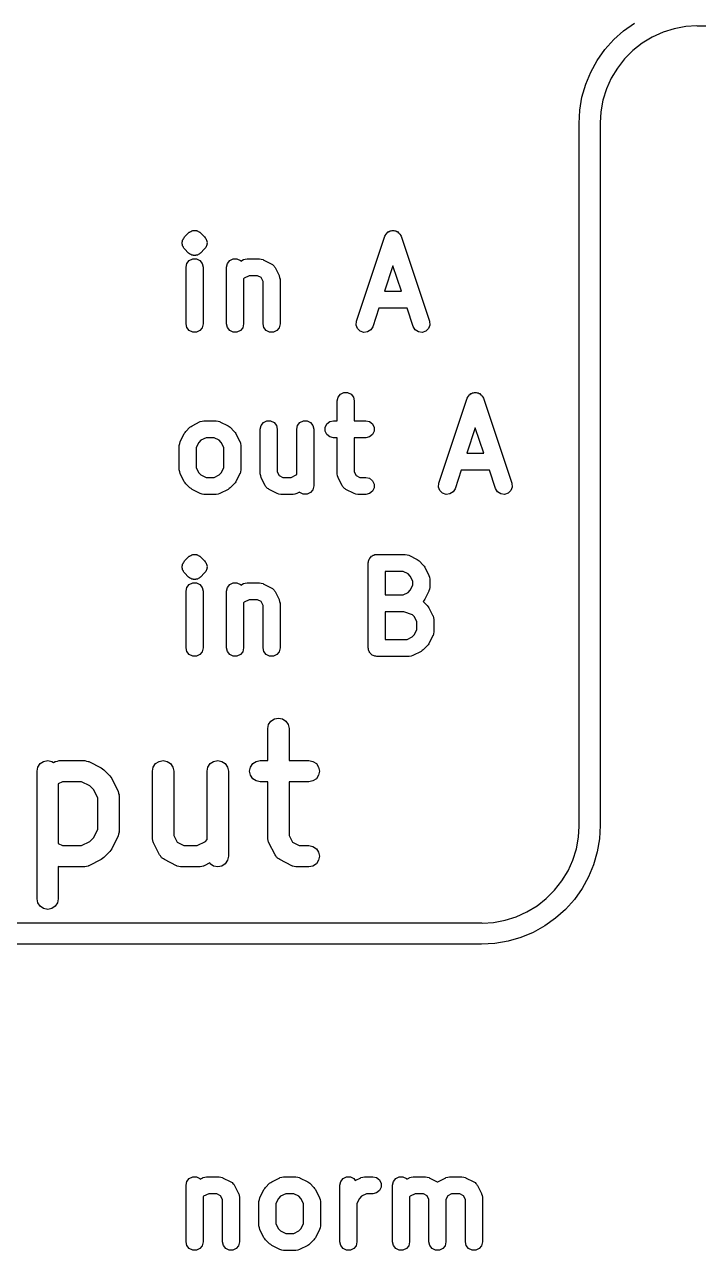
# Model space of a CAD drawing. Extents: x 78 to 213, y -137 to -49.
# Drawn here: x 148 to 163.85, y -92.54 to -63.71 of the extents above; entities that cross this region are included whole.
import ezdxf

# ---------------------------------------------------------------- set-up
doc = ezdxf.new("R2010")
doc.units = 0
doc.layers.add('BLACK', color=7, linetype='CONTINUOUS')

msp = doc.modelspace()

# ---------------------------------------------------------------- linework, layer by layer
at = {"layer": 'BLACK', "linetype": 'CONTINUOUS'}
for p, q in [((162.09, -63.8587), (162.346, -63.6776)), ((161.857, -64.0672), (162.09, -63.8587)), ((163.016, -63.8949), (162.764, -64.0086)), ((163.281, -63.8125), (163.016, -63.8949)), ((163.553, -63.7625), (163.281, -63.8125)), ((163.814, -63.7468), (163.553, -63.7625)), ((163.83, -63.75), (163.814, -63.7468)), ((209.55, -63.75), (163.83, -63.75)), ((161.649, -64.3005), (161.857, -64.0672)), ((162.527, -64.1519), (162.309, -64.3228)), ((162.764, -64.0086), (162.527, -64.1519)), ((161.316, -64.8295), (161.468, -64.5556)), ((161.468, -64.5556), (161.649, -64.3005)), ((162.113, -64.5187), (161.942, -64.7368)), ((162.309, -64.3228), (162.113, -64.5187)), ((161.197, -65.1185), (161.316, -64.8295)), ((161.942, -64.7368), (161.799, -64.9738)), ((161.11, -65.4192), (161.197, -65.1185)), ((161.799, -64.9738), (161.685, -65.2265)), ((161.058, -65.7276), (161.11, -65.4192)), ((161.685, -65.2265), (161.602, -65.491)), ((161.04, -66.04), (161.058, -65.7276)), ((161.602, -65.491), (161.553, -65.7635)), ((161.553, -65.7635), (161.537, -66.0239)), ((161.537, -66.0239), (161.54, -66.04)), ((161.04, -82.55), (161.04, -66.04)), ((161.54, -66.04), (161.54, -82.55)), ((151.761, -68.7086), (151.856, -68.6131)), ((151.856, -68.6131), (151.866, -68.6071)), ((151.866, -68.6071), (151.873, -68.5982)), ((151.873, -68.5982), (151.883, -68.5933)), ((151.883, -68.5933), (151.891, -68.5853)), ((151.891, -68.5853), (151.912, -68.5779)), ((151.912, -68.5779), (151.931, -68.5659)), ((151.931, -68.5659), (151.943, -68.5646)), ((151.943, -68.5646), (151.953, -68.5597)), ((151.953, -68.5597), (151.964, -68.5597)), ((151.964, -68.5597), (151.975, -68.556)), ((151.975, -68.556), (151.997, -68.5585)), ((151.997, -68.5585), (152.02, -68.556)), ((152.02, -68.556), (152.031, -68.5598)), ((152.031, -68.5598), (152.042, -68.5598)), ((152.042, -68.5598), (152.052, -68.5647)), ((152.052, -68.5647), (152.063, -68.566)), ((152.063, -68.566), (152.082, -68.578)), ((152.082, -68.578), (152.104, -68.5855)), ((152.104, -68.5855), (152.112, -68.5935)), ((152.112, -68.5935), (152.122, -68.5985)), ((152.122, -68.5985), (152.129, -68.6073)), ((152.129, -68.6073), (152.139, -68.6133)), ((152.139, -68.6133), (152.234, -68.7088)), ((156.51, -68.632), (156.521, -68.6152)), ((156.521, -68.6152), (156.542, -68.6014)), ((156.542, -68.6014), (156.56, -68.5838)), ((156.56, -68.5838), (156.579, -68.5776)), ((156.579, -68.5776), (156.595, -68.5669)), ((156.595, -68.5669), (156.62, -68.5637)), ((156.62, -68.5637), (156.645, -68.5557)), ((156.645, -68.5557), (156.664, -68.5582)), ((156.664, -68.5582), (156.683, -68.5557)), ((156.683, -68.5557), (156.708, -68.5638)), ((156.708, -68.5638), (156.733, -68.567)), ((156.733, -68.567), (156.749, -68.5777)), ((156.749, -68.5777), (156.768, -68.5839)), ((156.768, -68.5839), (156.786, -68.6016)), ((156.786, -68.6016), (156.807, -68.6155)), ((156.807, -68.6155), (156.818, -68.6323)), ((151.703, -68.8274), (151.711, -68.8062)), ((151.706, -68.8498), (151.703, -68.8274)), ((151.703, -68.8723), (151.706, -68.8498)), ((151.711, -68.8935), (151.703, -68.8723)), ((151.711, -68.8062), (151.713, -68.7839)), ((151.713, -68.9158), (151.711, -68.8935)), ((151.713, -68.7839), (151.725, -68.7648)), ((151.725, -68.7648), (151.733, -68.7434)), ((151.733, -68.7434), (151.749, -68.7276)), ((151.749, -68.7276), (151.761, -68.7086)), ((152.234, -68.7088), (152.246, -68.7278)), ((152.246, -68.7278), (152.262, -68.7437)), ((152.262, -68.7437), (152.269, -68.7651)), ((152.269, -68.7651), (152.281, -68.7842)), ((152.281, -68.7842), (152.284, -68.8065)), ((152.284, -68.8938), (152.281, -68.9161)), ((152.284, -68.8065), (152.291, -68.8277)), ((152.291, -68.8726), (152.284, -68.8938)), ((152.291, -68.8277), (152.289, -68.8502)), ((152.289, -68.8502), (152.291, -68.8726)), ((155.807, -70.6915), (156.474, -68.6912)), ((156.474, -68.6912), (156.487, -68.6695)), ((156.487, -68.6695), (156.496, -68.6456)), ((156.496, -68.6456), (156.51, -68.632)), ((156.818, -68.6323), (156.832, -68.6459)), ((156.832, -68.6459), (156.84, -68.6698)), ((156.84, -68.6698), (156.854, -68.6915)), ((156.854, -68.6915), (157.52, -70.6918)), ((151.725, -68.9349), (151.713, -68.9158)), ((151.733, -68.9563), (151.725, -68.9349)), ((151.748, -68.9722), (151.733, -68.9563)), ((151.76, -68.9912), (151.748, -68.9722)), ((151.856, -69.0867), (151.76, -68.9912)), ((151.865, -69.0927), (151.856, -69.0867)), ((151.872, -69.1015), (151.865, -69.0927)), ((151.883, -69.1065), (151.872, -69.1015)), ((151.891, -69.1145), (151.883, -69.1065)), ((151.912, -69.122), (151.891, -69.1145)), ((151.931, -69.134), (151.912, -69.122)), ((151.942, -69.1353), (151.931, -69.134)), ((151.953, -69.1402), (151.942, -69.1353)), ((151.964, -69.1402), (151.953, -69.1402)), ((151.975, -69.144), (151.964, -69.1402)), ((151.997, -69.1415), (151.975, -69.144)), ((152.019, -69.144), (151.997, -69.1415)), ((152.03, -69.1403), (152.019, -69.144)), ((152.041, -69.1403), (152.03, -69.1403)), ((152.052, -69.1354), (152.041, -69.1403)), ((152.063, -69.1341), (152.052, -69.1354)), ((152.082, -69.1221), (152.063, -69.1341)), ((152.103, -69.1147), (152.082, -69.1221)), ((152.111, -69.1067), (152.103, -69.1147)), ((152.122, -69.1018), (152.111, -69.1067)), ((152.129, -69.0929), (152.122, -69.1018)), ((152.138, -69.0869), (152.129, -69.0929)), ((152.234, -68.9914), (152.138, -69.0869)), ((152.246, -68.9724), (152.234, -68.9914)), ((152.262, -68.9566), (152.246, -68.9724)), ((152.269, -68.9352), (152.262, -68.9566)), ((152.281, -68.9161), (152.269, -68.9352)), ((151.797, -69.4211), (151.817, -69.3344)), ((151.797, -70.7548), (151.797, -69.4211)), ((151.817, -69.3344), (151.873, -69.2649)), ((151.873, -69.2649), (151.953, -69.2264)), ((151.953, -69.2264), (152.042, -69.2265)), ((152.042, -69.2265), (152.122, -69.2651)), ((152.122, -69.2651), (152.177, -69.3347)), ((152.177, -69.3347), (152.197, -69.4214)), ((152.197, -69.4214), (152.197, -70.7551)), ((152.75, -69.4211), (152.77, -69.3344)), ((152.75, -70.7548), (152.75, -69.4211)), ((152.77, -69.3344), (152.825, -69.2649)), ((152.825, -69.2649), (152.905, -69.2264)), ((152.905, -69.2264), (152.994, -69.2265)), ((152.994, -69.2265), (153.074, -69.2651)), ((153.074, -69.2651), (153.082, -69.2745)), ((153.082, -69.2745), (153.146, -69.2424)), ((153.146, -69.2424), (153.147, -69.2421)), ((153.147, -69.2421), (153.149, -69.2412)), ((153.149, -69.2412), (153.191, -69.2316)), ((153.191, -69.2316), (153.233, -69.2214)), ((153.233, -69.2214), (153.234, -69.2217)), ((153.234, -69.2217), (153.235, -69.2214)), ((153.235, -69.2214), (153.521, -69.2214)), ((153.521, -69.2214), (153.523, -69.2217)), ((153.523, -69.2217), (153.524, -69.2215)), ((153.524, -69.2215), (153.566, -69.2317)), ((153.566, -69.2317), (153.608, -69.2414)), ((153.608, -69.2414), (153.609, -69.2422)), ((153.609, -69.2422), (153.61, -69.2425)), ((153.61, -69.2425), (153.801, -69.3379)), ((153.801, -69.3379), (153.816, -69.3503)), ((153.816, -69.3503), (153.834, -69.3585)), ((153.834, -69.3585), (153.85, -69.3783)), ((153.85, -69.3783), (153.87, -69.3945)), ((153.87, -69.3945), (153.878, -69.4122)), ((153.878, -69.4122), (153.89, -69.4272)), ((153.89, -69.4272), (153.986, -69.618)), ((156.664, -69.3872), (156.465, -69.9833)), ((156.863, -69.9833), (156.664, -69.3872)), ((153.163, -69.681), (153.15, -69.6947)), ((153.15, -69.6947), (153.15, -70.7551)), ((153.282, -69.6214), (153.163, -69.681)), ((153.474, -69.6214), (153.282, -69.6214)), ((153.562, -69.6657), (153.474, -69.6214)), ((153.607, -69.7544), (153.562, -69.6657)), ((153.607, -70.7548), (153.607, -69.7544)), ((153.986, -69.618), (153.986, -69.6193)), ((153.986, -69.6193), (153.987, -69.6204)), ((153.987, -69.6204), (153.997, -69.6625)), ((153.997, -69.6625), (154.007, -69.7045)), ((154.007, -69.7045), (154.006, -69.7058)), ((154.006, -69.7058), (154.007, -69.7071)), ((154.007, -69.7071), (154.007, -70.7551)), ((156.465, -69.9833), (156.863, -69.9833)), ((156.332, -70.3833), (156.187, -70.8183)), ((156.996, -70.3833), (156.332, -70.3833)), ((157.141, -70.818), (156.996, -70.3833)), ((151.817, -70.8415), (151.797, -70.7548)), ((151.872, -70.9111), (151.817, -70.8415)), ((151.953, -70.9497), (151.872, -70.9111)), ((152.122, -70.9113), (152.041, -70.9498)), ((152.177, -70.8418), (152.122, -70.9113)), ((152.197, -70.7551), (152.177, -70.8418)), ((152.769, -70.8415), (152.75, -70.7548)), ((152.825, -70.9111), (152.769, -70.8415)), ((152.905, -70.9497), (152.825, -70.9111)), ((153.074, -70.9113), (152.994, -70.9498)), ((153.13, -70.8418), (153.074, -70.9113)), ((153.15, -70.7551), (153.13, -70.8418)), ((153.626, -70.8415), (153.607, -70.7548)), ((153.682, -70.9111), (153.626, -70.8415)), ((153.762, -70.9497), (153.682, -70.9111)), ((153.931, -70.9113), (153.851, -70.9498)), ((153.987, -70.8418), (153.931, -70.9113)), ((154.007, -70.7551), (153.987, -70.8418)), ((155.799, -70.7801), (155.807, -70.6915)), ((155.829, -70.8636), (155.799, -70.7801)), ((155.893, -70.9256), (155.829, -70.8636)), ((155.978, -70.9538), (155.893, -70.9256)), ((156.14, -70.8943), (156.066, -70.9426)), ((156.187, -70.8183), (156.14, -70.8943)), ((157.187, -70.894), (157.141, -70.818)), ((157.262, -70.9425), (157.187, -70.894)), ((157.434, -70.9258), (157.35, -70.9538)), ((157.498, -70.8639), (157.434, -70.9258)), ((157.529, -70.7804), (157.498, -70.8639)), ((157.52, -70.6918), (157.529, -70.7804)), ((152.041, -70.9498), (151.953, -70.9497)), ((152.994, -70.9498), (152.905, -70.9497)), ((153.851, -70.9498), (153.762, -70.9497)), ((156.066, -70.9426), (155.978, -70.9538)), ((157.35, -70.9538), (157.262, -70.9425)), ((155.428, -72.4082), (155.508, -72.3697)), ((155.508, -72.3697), (155.597, -72.3698)), ((155.597, -72.3698), (155.677, -72.4085)), ((158.556, -72.3737), (158.581, -72.3657)), ((158.581, -72.3657), (158.6, -72.3682)), ((158.6, -72.3682), (158.619, -72.3657)), ((158.619, -72.3657), (158.644, -72.3738)), ((155.352, -72.5644), (155.372, -72.4777)), ((155.352, -73.0314), (155.352, -72.5644)), ((155.372, -72.4777), (155.428, -72.4082)), ((155.677, -72.4085), (155.732, -72.478)), ((155.732, -72.478), (155.752, -72.5648)), ((155.752, -72.5648), (155.752, -73.0314)), ((157.743, -74.5015), (158.41, -72.5012)), ((158.41, -72.5012), (158.423, -72.4795)), ((158.423, -72.4795), (158.432, -72.4556)), ((158.432, -72.4556), (158.446, -72.442)), ((158.446, -72.442), (158.457, -72.4252)), ((158.457, -72.4252), (158.478, -72.4114)), ((158.478, -72.4114), (158.496, -72.3938)), ((158.496, -72.3938), (158.515, -72.3876)), ((158.515, -72.3876), (158.531, -72.3769)), ((158.531, -72.3769), (158.556, -72.3737)), ((158.644, -72.3738), (158.669, -72.377)), ((158.669, -72.377), (158.685, -72.3877)), ((158.685, -72.3877), (158.704, -72.3939)), ((158.704, -72.3939), (158.722, -72.4116)), ((158.722, -72.4116), (158.743, -72.4255)), ((158.743, -72.4255), (158.754, -72.4423)), ((158.754, -72.4423), (158.768, -72.4559)), ((158.768, -72.4559), (158.776, -72.4798)), ((158.776, -72.4798), (158.79, -72.5015)), ((158.79, -72.5015), (159.456, -74.5018)), ((151.792, -73.2805), (151.887, -73.185)), ((151.887, -73.185), (151.914, -73.1681)), ((151.914, -73.1681), (151.939, -73.1478)), ((151.939, -73.1478), (152.13, -73.0524)), ((152.13, -73.0524), (152.131, -73.0521)), ((152.131, -73.0521), (152.132, -73.0512)), ((152.132, -73.0512), (152.174, -73.0416)), ((152.174, -73.0416), (152.216, -73.0314)), ((152.216, -73.0314), (152.218, -73.0317)), ((152.218, -73.0317), (152.219, -73.0314)), ((152.219, -73.0314), (152.505, -73.0314)), ((152.505, -73.0314), (152.506, -73.0317)), ((152.506, -73.0317), (152.508, -73.0315)), ((152.508, -73.0315), (152.55, -73.0417)), ((152.55, -73.0417), (152.592, -73.0514)), ((152.592, -73.0514), (152.593, -73.0522)), ((152.593, -73.0522), (152.594, -73.0525)), ((152.594, -73.0525), (152.785, -73.1479)), ((152.785, -73.1479), (152.809, -73.1683)), ((152.809, -73.1683), (152.837, -73.1852)), ((152.837, -73.1852), (152.932, -73.2807)), ((153.543, -73.2311), (153.563, -73.1444)), ((153.543, -74.279), (153.543, -73.2311)), ((153.563, -73.1444), (153.618, -73.0749)), ((153.618, -73.0749), (153.698, -73.0364)), ((153.698, -73.0364), (153.787, -73.0365)), ((153.787, -73.0365), (153.867, -73.0751)), ((153.867, -73.0751), (153.923, -73.1447)), ((153.923, -73.1447), (153.943, -73.2314)), ((153.943, -73.2314), (153.943, -74.2318)), ((154.4, -73.2311), (154.42, -73.1444)), ((154.4, -74.2914), (154.4, -73.2311)), ((154.42, -73.1444), (154.475, -73.0749)), ((154.475, -73.0749), (154.556, -73.0364)), ((154.556, -73.0364), (154.645, -73.0365)), ((154.645, -73.0365), (154.725, -73.0751)), ((154.725, -73.0751), (154.78, -73.1447)), ((154.78, -73.1447), (154.8, -73.2314)), ((154.8, -73.2314), (154.8, -74.5651)), ((155.071, -73.2757), (155.072, -73.1868)), ((155.072, -73.1868), (155.11, -73.1067)), ((155.11, -73.1067), (155.18, -73.0512)), ((155.18, -73.0512), (155.267, -73.0314)), ((155.267, -73.0314), (155.352, -73.0314)), ((155.752, -73.0314), (156.029, -73.0314)), ((156.029, -73.0314), (156.115, -73.0514)), ((156.115, -73.0514), (156.185, -73.1069)), ((156.185, -73.1069), (156.223, -73.1871)), ((156.223, -73.1871), (156.223, -73.2761)), ((158.6, -73.1972), (158.401, -73.7933)), ((158.799, -73.7933), (158.6, -73.1972)), ((151.659, -73.5229), (151.754, -73.3321)), ((151.659, -73.5243), (151.659, -73.5229)), ((151.754, -73.3321), (151.775, -73.3075)), ((151.775, -73.3075), (151.792, -73.2805)), ((152.147, -73.491), (152.098, -73.5404)), ((152.266, -73.4314), (152.147, -73.491)), ((152.457, -73.4314), (152.266, -73.4314)), ((152.577, -73.491), (152.457, -73.4314)), ((152.626, -73.5404), (152.577, -73.491)), ((152.932, -73.2807), (152.949, -73.3078)), ((152.949, -73.3078), (152.969, -73.3325)), ((152.969, -73.3325), (153.065, -73.5232)), ((155.11, -73.3559), (155.071, -73.2757)), ((155.179, -73.4115), (155.11, -73.3559)), ((155.266, -73.4314), (155.179, -73.4115)), ((155.352, -73.4314), (155.266, -73.4314)), ((155.352, -74.279), (155.352, -73.4314)), ((156.028, -73.4314), (155.752, -73.4314)), ((155.752, -73.4314), (155.752, -74.2318)), ((156.115, -73.4116), (156.028, -73.4314)), ((156.185, -73.3562), (156.115, -73.4116)), ((156.223, -73.2761), (156.185, -73.3562)), ((151.638, -73.6094), (151.648, -73.5675)), ((151.638, -73.6107), (151.638, -73.6094)), ((151.638, -73.612), (151.638, -73.6107)), ((151.638, -74.1838), (151.638, -73.612)), ((151.648, -73.5675), (151.658, -73.5253)), ((151.658, -73.5253), (151.659, -73.5243)), ((152.098, -73.5404), (152.038, -73.6596)), ((152.038, -73.6596), (152.038, -74.1366)), ((152.686, -73.6596), (152.626, -73.5404)), ((152.686, -74.1366), (152.686, -73.6596)), ((153.065, -73.5232), (153.065, -73.5246)), ((153.065, -73.5246), (153.066, -73.5256)), ((153.066, -73.5256), (153.075, -73.5677)), ((153.075, -73.5677), (153.086, -73.6097)), ((153.086, -73.6097), (153.085, -73.611)), ((153.085, -73.611), (153.086, -73.6124)), ((153.086, -73.6124), (153.086, -74.1842)), ((158.401, -73.7933), (158.799, -73.7933)), ((151.638, -74.1851), (151.638, -74.1838)), ((151.638, -74.1865), (151.638, -74.1851)), ((151.648, -74.2285), (151.638, -74.1865)), ((151.658, -74.2705), (151.648, -74.2285)), ((151.659, -74.2716), (151.658, -74.2705)), ((151.659, -74.2729), (151.659, -74.2716)), ((151.754, -74.4637), (151.659, -74.2729)), ((152.038, -74.1366), (152.098, -74.2558)), ((152.098, -74.2558), (152.147, -74.3052)), ((152.147, -74.3052), (152.266, -74.3648)), ((152.266, -74.3648), (152.457, -74.3648)), ((152.457, -74.3648), (152.577, -74.3052)), ((152.577, -74.3052), (152.626, -74.2558)), ((152.626, -74.2558), (152.686, -74.1366)), ((153.064, -74.2733), (152.969, -74.464)), ((153.065, -74.2719), (153.064, -74.2733)), ((153.066, -74.2709), (153.065, -74.2719)), ((153.075, -74.2288), (153.066, -74.2709)), ((153.086, -74.1868), (153.075, -74.2288)), ((153.086, -74.1842), (153.085, -74.1855)), ((153.085, -74.1855), (153.086, -74.1868)), ((153.543, -74.2804), (153.543, -74.279)), ((153.543, -74.2817), (153.543, -74.2804)), ((153.553, -74.3237), (153.543, -74.2817)), ((153.562, -74.3658), (153.553, -74.3237)), ((153.563, -74.3668), (153.562, -74.3658)), ((153.564, -74.3682), (153.563, -74.3668)), ((153.659, -74.559), (153.564, -74.3682)), ((153.943, -74.2318), (153.987, -74.3205)), ((153.987, -74.3205), (154.076, -74.3648)), ((154.076, -74.3648), (154.267, -74.3648)), ((154.267, -74.3648), (154.386, -74.3052)), ((154.386, -74.3052), (154.4, -74.2914)), ((155.353, -74.2804), (155.352, -74.279)), ((155.352, -74.2817), (155.353, -74.2804)), ((155.362, -74.3237), (155.352, -74.2817)), ((155.372, -74.3658), (155.362, -74.3237)), ((155.373, -74.3668), (155.372, -74.3658)), ((155.373, -74.3682), (155.373, -74.3668)), ((155.469, -74.559), (155.373, -74.3682)), ((155.752, -74.2318), (155.797, -74.3205)), ((155.797, -74.3205), (155.885, -74.3648)), ((155.885, -74.3648), (156.029, -74.3648)), ((156.029, -74.3648), (156.115, -74.3847)), ((156.115, -74.3847), (156.185, -74.4403)), ((158.268, -74.1933), (158.123, -74.6283)), ((158.932, -74.1933), (158.268, -74.1933)), ((159.077, -74.628), (158.932, -74.1933)), ((151.775, -74.4884), (151.754, -74.4637)), ((151.792, -74.5155), (151.775, -74.4884)), ((151.887, -74.6109), (151.792, -74.5155)), ((151.914, -74.6279), (151.887, -74.6109)), ((151.939, -74.6483), (151.914, -74.6279)), ((152.129, -74.7436), (151.939, -74.6483)), ((152.785, -74.6484), (152.594, -74.7438)), ((152.809, -74.6281), (152.785, -74.6484)), ((152.836, -74.6112), (152.809, -74.6281)), ((152.932, -74.5157), (152.836, -74.6112)), ((152.949, -74.4887), (152.932, -74.5157)), ((152.969, -74.464), (152.949, -74.4887)), ((153.671, -74.574), (153.659, -74.559)), ((153.68, -74.5916), (153.671, -74.574)), ((153.699, -74.6079), (153.68, -74.5916)), ((153.716, -74.6277), (153.699, -74.6079)), ((153.733, -74.6359), (153.716, -74.6277)), ((153.748, -74.6483), (153.733, -74.6359)), ((153.939, -74.7436), (153.748, -74.6483)), ((154.78, -74.6518), (154.724, -74.7213)), ((154.8, -74.5651), (154.78, -74.6518)), ((155.481, -74.574), (155.469, -74.559)), ((155.489, -74.5916), (155.481, -74.574)), ((155.509, -74.6079), (155.489, -74.5916)), ((155.525, -74.6277), (155.509, -74.6079)), ((155.543, -74.6359), (155.525, -74.6277)), ((155.558, -74.6483), (155.543, -74.6359)), ((155.749, -74.7436), (155.558, -74.6483)), ((156.185, -74.4403), (156.223, -74.5205)), ((156.223, -74.6094), (156.185, -74.6895)), ((156.223, -74.5205), (156.223, -74.6094)), ((157.735, -74.5901), (157.743, -74.5015)), ((157.765, -74.6736), (157.735, -74.5901)), ((157.829, -74.7356), (157.765, -74.6736)), ((158.123, -74.6283), (158.076, -74.7043)), ((159.123, -74.704), (159.077, -74.628)), ((159.434, -74.6739), (159.37, -74.7358)), ((159.465, -74.5904), (159.434, -74.6739)), ((159.456, -74.5018), (159.465, -74.5904)), ((152.131, -74.744), (152.129, -74.7436)), ((152.132, -74.7448), (152.131, -74.744)), ((152.174, -74.7545), (152.132, -74.7448)), ((152.216, -74.7647), (152.174, -74.7545)), ((152.217, -74.7645), (152.216, -74.7647)), ((152.219, -74.7648), (152.217, -74.7645)), ((152.505, -74.7648), (152.219, -74.7648)), ((152.506, -74.7645), (152.505, -74.7648)), ((152.507, -74.7647), (152.506, -74.7645)), ((152.549, -74.7546), (152.507, -74.7647)), ((152.591, -74.745), (152.549, -74.7546)), ((152.592, -74.7441), (152.591, -74.745)), ((152.594, -74.7438), (152.592, -74.7441)), ((153.94, -74.744), (153.939, -74.7436)), ((153.941, -74.7448), (153.94, -74.744)), ((153.983, -74.7545), (153.941, -74.7448)), ((154.025, -74.7647), (153.983, -74.7545)), ((154.027, -74.7645), (154.025, -74.7647)), ((154.028, -74.7648), (154.027, -74.7645)), ((154.314, -74.7648), (154.028, -74.7648)), ((154.315, -74.7645), (154.314, -74.7648)), ((154.317, -74.7647), (154.315, -74.7645)), ((154.359, -74.7546), (154.317, -74.7647)), ((154.401, -74.745), (154.359, -74.7546)), ((154.402, -74.7441), (154.401, -74.745)), ((154.403, -74.7438), (154.402, -74.7441)), ((154.468, -74.7116), (154.403, -74.7438)), ((154.475, -74.7211), (154.468, -74.7116)), ((154.555, -74.7597), (154.475, -74.7211)), ((154.644, -74.7598), (154.555, -74.7597)), ((154.724, -74.7213), (154.644, -74.7598)), ((155.75, -74.744), (155.749, -74.7436)), ((155.751, -74.7448), (155.75, -74.744)), ((155.793, -74.7545), (155.751, -74.7448)), ((155.835, -74.7647), (155.793, -74.7545)), ((155.836, -74.7645), (155.835, -74.7647)), ((155.838, -74.7648), (155.836, -74.7645)), ((156.028, -74.7648), (155.838, -74.7648)), ((156.115, -74.745), (156.028, -74.7648)), ((156.185, -74.6895), (156.115, -74.745)), ((157.914, -74.7638), (157.829, -74.7356)), ((158.002, -74.7526), (157.914, -74.7638)), ((158.076, -74.7043), (158.002, -74.7526)), ((159.198, -74.7525), (159.123, -74.704)), ((159.286, -74.7638), (159.198, -74.7525)), ((159.37, -74.7358), (159.286, -74.7638)), ((151.711, -76.4262), (151.713, -76.4039)), ((151.713, -76.4039), (151.725, -76.3848)), ((151.725, -76.3848), (151.733, -76.3634)), ((151.733, -76.3634), (151.749, -76.3476)), ((151.749, -76.3476), (151.761, -76.3286)), ((151.761, -76.3286), (151.856, -76.2331)), ((151.856, -76.2331), (151.866, -76.2271)), ((151.866, -76.2271), (151.873, -76.2182)), ((151.873, -76.2182), (151.883, -76.2133)), ((151.883, -76.2133), (151.891, -76.2053)), ((151.891, -76.2053), (151.912, -76.1979)), ((151.912, -76.1979), (151.931, -76.1859)), ((151.931, -76.1859), (151.943, -76.1846)), ((151.943, -76.1846), (151.953, -76.1797)), ((151.953, -76.1797), (151.964, -76.1797)), ((151.964, -76.1797), (151.975, -76.176)), ((151.975, -76.176), (151.997, -76.1785)), ((151.997, -76.1785), (152.02, -76.176)), ((152.02, -76.176), (152.031, -76.1798)), ((152.031, -76.1798), (152.042, -76.1798)), ((152.042, -76.1798), (152.052, -76.1847)), ((152.052, -76.1847), (152.063, -76.186)), ((152.063, -76.186), (152.082, -76.198)), ((152.082, -76.198), (152.104, -76.2055)), ((152.104, -76.2055), (152.112, -76.2135)), ((152.112, -76.2135), (152.122, -76.2185)), ((152.122, -76.2185), (152.129, -76.2273)), ((152.129, -76.2273), (152.139, -76.2333)), ((152.139, -76.2333), (152.234, -76.3288)), ((152.234, -76.3288), (152.246, -76.3478)), ((152.246, -76.3478), (152.262, -76.3637)), ((152.262, -76.3637), (152.269, -76.3851)), ((152.269, -76.3851), (152.281, -76.4042)), ((152.281, -76.4042), (152.284, -76.4265)), ((156.083, -76.3744), (156.088, -76.3525)), ((156.083, -78.3748), (156.083, -76.3744)), ((156.088, -76.3301), (156.098, -76.3097)), ((156.088, -76.3525), (156.088, -76.3301)), ((156.098, -76.3097), (156.103, -76.2877)), ((156.103, -76.2877), (156.117, -76.2702)), ((156.117, -76.2702), (156.127, -76.25)), ((156.127, -76.25), (156.144, -76.2359)), ((156.144, -76.2359), (156.158, -76.2182)), ((156.158, -76.2182), (156.179, -76.2085)), ((156.179, -76.2085), (156.196, -76.1945)), ((156.196, -76.1945), (156.218, -76.1895)), ((156.218, -76.1895), (156.239, -76.1797)), ((156.239, -76.1797), (156.261, -76.1798)), ((156.261, -76.1798), (156.283, -76.1748)), ((156.283, -76.1748), (156.95, -76.1748)), ((156.95, -76.1748), (156.951, -76.1751)), ((156.951, -76.1751), (156.953, -76.1748)), ((156.953, -76.1748), (156.995, -76.185)), ((156.995, -76.185), (157.037, -76.1947)), ((157.037, -76.1947), (157.038, -76.1956)), ((157.038, -76.1956), (157.039, -76.1959)), ((157.039, -76.1959), (157.23, -76.2913)), ((157.23, -76.2913), (157.254, -76.3116)), ((157.254, -76.3116), (157.281, -76.3286)), ((157.281, -76.3286), (157.377, -76.4241)), ((151.703, -76.4474), (151.711, -76.4262)), ((151.706, -76.4698), (151.703, -76.4474)), ((151.703, -76.4923), (151.706, -76.4698)), ((151.711, -76.5135), (151.703, -76.4923)), ((151.713, -76.5358), (151.711, -76.5135)), ((151.725, -76.5549), (151.713, -76.5358)), ((151.733, -76.5763), (151.725, -76.5549)), ((151.748, -76.5922), (151.733, -76.5763)), ((151.76, -76.6112), (151.748, -76.5922)), ((151.856, -76.7067), (151.76, -76.6112)), ((152.234, -76.6114), (152.138, -76.7069)), ((152.246, -76.5924), (152.234, -76.6114)), ((152.262, -76.5766), (152.246, -76.5924)), ((152.269, -76.5552), (152.262, -76.5766)), ((152.281, -76.5361), (152.269, -76.5552)), ((152.284, -76.5138), (152.281, -76.5361)), ((152.284, -76.4265), (152.291, -76.4477)), ((152.291, -76.4926), (152.284, -76.5138)), ((152.291, -76.4477), (152.289, -76.4702)), ((152.289, -76.4702), (152.291, -76.4926)), ((156.483, -76.5748), (156.483, -77.1271)), ((156.902, -76.5748), (156.483, -76.5748)), ((157.022, -76.6344), (156.902, -76.5748)), ((157.071, -76.6837), (157.022, -76.6344)), ((157.131, -76.8029), (157.071, -76.6837)), ((157.377, -76.4241), (157.394, -76.4511)), ((157.394, -76.4511), (157.414, -76.4758)), ((157.414, -76.4758), (157.51, -76.6666)), ((157.51, -76.6666), (157.51, -76.6679)), ((157.51, -76.6679), (157.511, -76.669)), ((157.511, -76.669), (157.52, -76.7111)), ((151.797, -77.0411), (151.817, -76.9544)), ((151.817, -76.9544), (151.873, -76.8849)), ((151.865, -76.7127), (151.856, -76.7067)), ((151.872, -76.7215), (151.865, -76.7127)), ((151.883, -76.7265), (151.872, -76.7215)), ((151.873, -76.8849), (151.953, -76.8464)), ((151.891, -76.7345), (151.883, -76.7265)), ((151.912, -76.742), (151.891, -76.7345)), ((151.931, -76.754), (151.912, -76.742)), ((151.942, -76.7553), (151.931, -76.754)), ((151.953, -76.7602), (151.942, -76.7553)), ((151.964, -76.7602), (151.953, -76.7602)), ((151.953, -76.8464), (152.042, -76.8465)), ((151.975, -76.764), (151.964, -76.7602)), ((151.997, -76.7615), (151.975, -76.764)), ((152.019, -76.764), (151.997, -76.7615)), ((152.03, -76.7603), (152.019, -76.764)), ((152.041, -76.7603), (152.03, -76.7603)), ((152.052, -76.7554), (152.041, -76.7603)), ((152.042, -76.8465), (152.122, -76.8851)), ((152.063, -76.7541), (152.052, -76.7554)), ((152.082, -76.7421), (152.063, -76.7541)), ((152.103, -76.7347), (152.082, -76.7421)), ((152.111, -76.7267), (152.103, -76.7347)), ((152.122, -76.7218), (152.111, -76.7267)), ((152.129, -76.7129), (152.122, -76.7218)), ((152.122, -76.8851), (152.177, -76.9547)), ((152.138, -76.7069), (152.129, -76.7129)), ((152.177, -76.9547), (152.197, -77.0414)), ((152.75, -77.0411), (152.77, -76.9544)), ((152.77, -76.9544), (152.825, -76.8849)), ((152.825, -76.8849), (152.905, -76.8464)), ((152.905, -76.8464), (152.994, -76.8465)), ((152.994, -76.8465), (153.074, -76.8851)), ((153.074, -76.8851), (153.082, -76.8945)), ((153.082, -76.8945), (153.146, -76.8624)), ((153.146, -76.8624), (153.147, -76.8621)), ((153.147, -76.8621), (153.149, -76.8612)), ((153.149, -76.8612), (153.191, -76.8516)), ((153.191, -76.8516), (153.233, -76.8414)), ((153.233, -76.8414), (153.234, -76.8417)), ((153.234, -76.8417), (153.235, -76.8414)), ((153.235, -76.8414), (153.521, -76.8414)), ((153.521, -76.8414), (153.523, -76.8417)), ((153.523, -76.8417), (153.524, -76.8415)), ((153.524, -76.8415), (153.566, -76.8517)), ((153.566, -76.8517), (153.608, -76.8614)), ((153.608, -76.8614), (153.609, -76.8622)), ((153.609, -76.8622), (153.61, -76.8625)), ((153.61, -76.8625), (153.801, -76.9579)), ((153.801, -76.9579), (153.816, -76.9703)), ((153.816, -76.9703), (153.834, -76.9785)), ((153.834, -76.9785), (153.85, -76.9983)), ((157.071, -77.0182), (157.131, -76.899)), ((157.131, -76.899), (157.131, -76.8029)), ((157.52, -76.7111), (157.531, -76.753)), ((157.53, -76.9492), (157.52, -76.9911)), ((157.531, -76.753), (157.53, -76.7544)), ((157.53, -76.7544), (157.531, -76.7557)), ((157.531, -76.9465), (157.53, -76.9479)), ((157.53, -76.9479), (157.53, -76.9492)), ((157.531, -76.7557), (157.531, -76.9465)), ((151.797, -78.3748), (151.797, -77.0411)), ((152.197, -77.0414), (152.197, -78.3751)), ((152.75, -78.3748), (152.75, -77.0411)), ((153.282, -77.2414), (153.163, -77.301)), ((153.474, -77.2414), (153.282, -77.2414)), ((153.562, -77.2857), (153.474, -77.2414)), ((153.85, -76.9983), (153.87, -77.0145)), ((153.87, -77.0145), (153.878, -77.0322)), ((153.878, -77.0322), (153.89, -77.0472)), ((153.89, -77.0472), (153.986, -77.238)), ((153.986, -77.238), (153.986, -77.2393)), ((153.986, -77.2393), (153.987, -77.2404)), ((153.987, -77.2404), (153.997, -77.2825)), ((156.483, -77.1271), (156.902, -77.1271)), ((156.902, -77.1271), (157.022, -77.0675)), ((157.022, -77.0675), (157.071, -77.0182)), ((157.394, -77.2511), (157.377, -77.2781)), ((157.414, -77.2264), (157.394, -77.2511)), ((157.509, -77.0356), (157.414, -77.2264)), ((157.51, -77.0343), (157.509, -77.0356)), ((157.511, -77.0332), (157.51, -77.0343)), ((157.52, -76.9911), (157.511, -77.0332)), ((153.163, -77.301), (153.15, -77.3147)), ((153.15, -77.3147), (153.15, -78.3751)), ((153.607, -77.3744), (153.562, -77.2857)), ((153.607, -78.3748), (153.607, -77.3744)), ((153.997, -77.2825), (154.007, -77.3245)), ((154.007, -77.3245), (154.006, -77.3258)), ((154.006, -77.3258), (154.007, -77.3271)), ((154.007, -77.3271), (154.007, -78.3751)), ((156.483, -77.5271), (156.483, -78.1748)), ((156.917, -77.5271), (156.483, -77.5271)), ((157.127, -77.5972), (156.917, -77.5271)), ((157.377, -77.2781), (157.375, -77.2796)), ((157.375, -77.2796), (157.376, -77.2802)), ((157.376, -77.2802), (157.377, -77.281)), ((157.377, -77.281), (157.472, -77.3764)), ((157.472, -77.3764), (157.489, -77.4035)), ((157.489, -77.4035), (157.509, -77.4282)), ((157.509, -77.4282), (157.605, -77.619)), ((157.166, -77.6361), (157.127, -77.5972)), ((157.226, -77.7553), (157.166, -77.6361)), ((157.226, -77.9466), (157.226, -77.7553)), ((157.605, -77.619), (157.605, -77.6203)), ((157.605, -77.6203), (157.606, -77.6214)), ((157.606, -77.6214), (157.616, -77.6634)), ((157.616, -77.6634), (157.626, -77.7054)), ((157.626, -77.7054), (157.625, -77.7068)), ((157.625, -77.7068), (157.626, -77.7081)), ((157.626, -77.7081), (157.626, -77.9942)), ((156.998, -78.1748), (157.117, -78.1152)), ((157.117, -78.1152), (157.166, -78.0658)), ((157.166, -78.0658), (157.226, -77.9466)), ((157.605, -78.0833), (157.509, -78.274)), ((157.606, -78.0809), (157.605, -78.0819)), ((157.605, -78.0819), (157.605, -78.0833)), ((157.616, -78.0388), (157.606, -78.0809)), ((157.626, -77.9968), (157.616, -78.0388)), ((157.626, -77.9942), (157.625, -77.9955)), ((157.625, -77.9955), (157.626, -77.9968)), ((151.817, -78.4615), (151.797, -78.3748)), ((152.197, -78.3751), (152.177, -78.4618)), ((152.769, -78.4615), (152.75, -78.3748)), ((153.15, -78.3751), (153.13, -78.4618)), ((153.626, -78.4615), (153.607, -78.3748)), ((154.007, -78.3751), (153.987, -78.4618)), ((156.088, -78.3966), (156.083, -78.3748)), ((156.088, -78.4191), (156.088, -78.3966)), ((156.098, -78.4395), (156.088, -78.4191)), ((156.483, -78.1748), (156.998, -78.1748)), ((157.376, -78.4212), (157.349, -78.4381)), ((157.472, -78.3257), (157.376, -78.4212)), ((157.489, -78.2987), (157.472, -78.3257)), ((157.509, -78.274), (157.489, -78.2987)), ((151.872, -78.5311), (151.817, -78.4615)), ((151.953, -78.5697), (151.872, -78.5311)), ((152.041, -78.5698), (151.953, -78.5697)), ((152.122, -78.5313), (152.041, -78.5698)), ((152.177, -78.4618), (152.122, -78.5313)), ((152.825, -78.5311), (152.769, -78.4615)), ((152.905, -78.5697), (152.825, -78.5311)), ((152.994, -78.5698), (152.905, -78.5697)), ((153.074, -78.5313), (152.994, -78.5698)), ((153.13, -78.4618), (153.074, -78.5313)), ((153.682, -78.5311), (153.626, -78.4615)), ((153.762, -78.5697), (153.682, -78.5311)), ((153.851, -78.5698), (153.762, -78.5697)), ((153.931, -78.5313), (153.851, -78.5698)), ((153.987, -78.4618), (153.931, -78.5313)), ((156.103, -78.4615), (156.098, -78.4395)), ((156.117, -78.479), (156.103, -78.4615)), ((156.126, -78.4993), (156.117, -78.479)), ((156.144, -78.5134), (156.126, -78.4993)), ((156.158, -78.5311), (156.144, -78.5134)), ((156.178, -78.5408), (156.158, -78.5311)), ((156.196, -78.5548), (156.178, -78.5408)), ((156.218, -78.5599), (156.196, -78.5548)), ((156.238, -78.5697), (156.218, -78.5599)), ((156.261, -78.5697), (156.238, -78.5697)), ((156.283, -78.5748), (156.261, -78.5697)), ((157.045, -78.5748), (156.283, -78.5748)), ((157.046, -78.5745), (157.045, -78.5748)), ((157.047, -78.5747), (157.046, -78.5745)), ((157.089, -78.5646), (157.047, -78.5747)), ((157.132, -78.555), (157.089, -78.5646)), ((157.133, -78.5541), (157.132, -78.555)), ((157.134, -78.5538), (157.133, -78.5541)), ((157.325, -78.4584), (157.134, -78.5538)), ((157.349, -78.4381), (157.325, -78.4584)), ((153.74, -80.1765), (153.794, -80.0954)), ((153.794, -80.0954), (153.875, -80.0412)), ((153.875, -80.0412), (153.971, -80.0221)), ((153.971, -80.0221), (154.066, -80.0412)), ((154.066, -80.0412), (154.147, -80.0954)), ((154.147, -80.0954), (154.202, -80.1765)), ((153.721, -80.2721), (153.74, -80.1765)), ((153.721, -81.0221), (153.721, -80.2721)), ((154.202, -80.1765), (154.221, -80.2721)), ((154.221, -80.2721), (154.221, -81.0221)), ((148.292, -81.2721), (148.311, -81.1765)), ((148.292, -84.2721), (148.292, -81.2721)), ((148.311, -81.1765), (148.365, -81.0954)), ((148.365, -81.0954), (148.446, -81.0412)), ((148.446, -81.0412), (148.542, -81.0221)), ((148.542, -81.0221), (148.638, -81.0412)), ((148.638, -81.0412), (148.678, -81.0678)), ((148.678, -81.0678), (148.716, -81.0485)), ((148.716, -81.0485), (148.725, -81.0462)), ((148.725, -81.0462), (148.732, -81.0412)), ((148.732, -81.0412), (148.771, -81.0334)), ((148.771, -81.0334), (148.81, -81.0228)), ((148.81, -81.0228), (148.819, -81.0239)), ((148.819, -81.0239), (148.828, -81.0221)), ((148.828, -81.0221), (149.399, -81.0221)), ((149.399, -81.0221), (149.408, -81.0239)), ((149.408, -81.0239), (149.417, -81.0228)), ((149.417, -81.0228), (149.456, -81.0334)), ((149.456, -81.0334), (149.495, -81.0412)), ((149.495, -81.0412), (149.502, -81.0462)), ((149.502, -81.0462), (149.511, -81.0485)), ((149.511, -81.0485), (149.797, -81.1914)), ((149.797, -81.1914), (149.828, -81.216)), ((149.828, -81.216), (149.862, -81.2382)), ((149.862, -81.2382), (150.005, -81.3811)), ((151.006, -81.2721), (151.025, -81.1765)), ((151.006, -82.8436), (151.006, -81.2721)), ((151.025, -81.1765), (151.08, -81.0954)), ((151.08, -81.0954), (151.161, -81.0412)), ((151.161, -81.0412), (151.256, -81.0221)), ((151.256, -81.0221), (151.352, -81.0412)), ((151.352, -81.0412), (151.433, -81.0954)), ((151.433, -81.0954), (151.487, -81.1765)), ((151.487, -81.1765), (151.506, -81.2721)), ((151.506, -81.2721), (151.506, -82.7846)), ((152.292, -81.2721), (152.311, -81.1765)), ((152.292, -82.8829), (152.292, -81.2721)), ((152.311, -81.1765), (152.365, -81.0954)), ((152.365, -81.0954), (152.446, -81.0412)), ((152.446, -81.0412), (152.542, -81.0221)), ((152.542, -81.0221), (152.638, -81.0412)), ((152.638, -81.0412), (152.719, -81.0954)), ((152.719, -81.0954), (152.773, -81.1765)), ((152.773, -81.1765), (152.792, -81.2721)), ((152.792, -81.2721), (152.792, -83.2721)), ((153.292, -81.2721), (153.311, -81.1765)), ((153.311, -81.3678), (153.292, -81.2721)), ((153.311, -81.1765), (153.365, -81.0954)), ((153.365, -81.0954), (153.446, -81.0412)), ((153.446, -81.0412), (153.542, -81.0221)), ((153.542, -81.0221), (153.721, -81.0221)), ((154.221, -81.0221), (154.685, -81.0221)), ((154.685, -81.0221), (154.781, -81.0412)), ((154.781, -81.0412), (154.862, -81.0954)), ((154.862, -81.0954), (154.916, -81.1765)), ((154.916, -81.1765), (154.935, -81.2721)), ((154.935, -81.2721), (154.916, -81.3678)), ((148.887, -81.5221), (148.792, -81.5695)), ((148.792, -81.5695), (148.792, -82.9748)), ((149.34, -81.5221), (148.887, -81.5221)), ((149.537, -81.6205), (149.34, -81.5221)), ((150.005, -81.3811), (150.027, -81.4144)), ((150.027, -81.4144), (150.051, -81.4461)), ((150.051, -81.4461), (150.194, -81.7318)), ((153.365, -81.4489), (153.311, -81.3678)), ((153.446, -81.5031), (153.365, -81.4489)), ((153.542, -81.5221), (153.446, -81.5031)), ((153.721, -81.5221), (153.542, -81.5221)), ((153.721, -82.8436), (153.721, -81.5221)), ((154.685, -81.5221), (154.221, -81.5221)), ((154.221, -81.5221), (154.221, -82.7846)), ((154.781, -81.5031), (154.685, -81.5221)), ((154.862, -81.4489), (154.781, -81.5031)), ((154.916, -81.3678), (154.862, -81.4489)), ((149.622, -81.7059), (149.537, -81.6205)), ((149.721, -81.9026), (149.622, -81.7059)), ((150.194, -81.7318), (150.197, -81.7404)), ((150.197, -81.7404), (150.202, -81.7479)), ((150.202, -81.7479), (150.21, -81.7872)), ((150.21, -81.7872), (150.22, -81.8258)), ((150.22, -81.8258), (150.219, -81.8348)), ((150.219, -81.8348), (150.221, -81.8436)), ((150.221, -81.8436), (150.221, -82.7007)), ((149.721, -82.6417), (149.721, -81.9026)), ((149.622, -82.8383), (149.721, -82.6417)), ((150.22, -82.7184), (150.21, -82.7571)), ((150.221, -82.7007), (150.219, -82.7095)), ((150.219, -82.7095), (150.22, -82.7184)), ((161.027, -82.8265), (161.043, -82.5661)), ((161.043, -82.5661), (161.04, -82.55)), ((161.54, -82.55), (161.522, -82.8624)), ((148.792, -82.9748), (148.887, -83.0221)), ((148.887, -83.0221), (149.34, -83.0221)), ((149.34, -83.0221), (149.537, -82.9238)), ((149.537, -82.9238), (149.622, -82.8383)), ((150.194, -82.8125), (150.051, -83.0982)), ((150.197, -82.8039), (150.194, -82.8125)), ((150.202, -82.7964), (150.197, -82.8039)), ((150.21, -82.7571), (150.202, -82.7964)), ((151.008, -82.8524), (151.006, -82.8436)), ((151.007, -82.8613), (151.008, -82.8524)), ((151.018, -82.8999), (151.007, -82.8613)), ((151.025, -82.9392), (151.018, -82.8999)), ((151.03, -82.9467), (151.025, -82.9392)), ((151.033, -82.9554), (151.03, -82.9467)), ((151.176, -83.2411), (151.033, -82.9554)), ((151.506, -82.7846), (151.586, -82.9429)), ((151.586, -82.9429), (151.744, -83.0221)), ((151.744, -83.0221), (152.055, -83.0221)), ((152.055, -83.0221), (152.251, -82.9238)), ((152.251, -82.9238), (152.292, -82.8829)), ((153.722, -82.8524), (153.721, -82.8436)), ((153.721, -82.8613), (153.722, -82.8524)), ((153.732, -82.8999), (153.721, -82.8613)), ((153.74, -82.9392), (153.732, -82.8999)), ((153.745, -82.9467), (153.74, -82.9392)), ((153.747, -82.9554), (153.745, -82.9467)), ((153.89, -83.2411), (153.747, -82.9554)), ((154.221, -82.7846), (154.3, -82.9429)), ((154.3, -82.9429), (154.458, -83.0221)), ((154.458, -83.0221), (154.685, -83.0221)), ((154.685, -83.0221), (154.781, -83.0412)), ((160.978, -83.099), (161.027, -82.8265)), ((161.522, -82.8624), (161.47, -83.1708)), ((149.862, -83.3061), (149.828, -83.3283)), ((150.005, -83.1632), (149.862, -83.3061)), ((150.027, -83.1299), (150.005, -83.1632)), ((150.051, -83.0982), (150.027, -83.1299)), ((151.195, -83.2659), (151.176, -83.2411)), ((151.21, -83.2931), (151.195, -83.2659)), ((151.225, -83.304), (151.21, -83.2931)), ((151.235, -83.3181), (151.225, -83.304)), ((151.263, -83.3337), (151.235, -83.3181)), ((152.792, -83.2721), (152.773, -83.3678)), ((153.909, -83.2659), (153.89, -83.2411)), ((153.925, -83.2931), (153.909, -83.2659)), ((153.939, -83.304), (153.925, -83.2931)), ((153.95, -83.3181), (153.939, -83.304)), ((153.977, -83.3337), (153.95, -83.3181)), ((154.781, -83.0412), (154.862, -83.0954)), ((154.862, -83.0954), (154.916, -83.1765)), ((154.916, -83.1765), (154.935, -83.2721)), ((154.935, -83.2721), (154.916, -83.3678)), ((160.895, -83.3635), (160.978, -83.099)), ((161.47, -83.1708), (161.383, -83.4715)), ((148.81, -83.5215), (148.792, -83.5166)), ((148.792, -83.5166), (148.792, -84.2721)), ((148.819, -83.5204), (148.81, -83.5215)), ((148.828, -83.5221), (148.819, -83.5204)), ((149.399, -83.5221), (148.828, -83.5221)), ((149.408, -83.5204), (149.399, -83.5221)), ((149.417, -83.5215), (149.408, -83.5204)), ((149.456, -83.5109), (149.417, -83.5215)), ((149.495, -83.5031), (149.456, -83.5109)), ((149.502, -83.4981), (149.495, -83.5031)), ((149.511, -83.4957), (149.502, -83.4981)), ((149.797, -83.3529), (149.511, -83.4957)), ((149.828, -83.3283), (149.797, -83.3529)), ((151.287, -83.3529), (151.263, -83.3337)), ((151.573, -83.4957), (151.287, -83.3529)), ((151.582, -83.4981), (151.573, -83.4957)), ((151.589, -83.5031), (151.582, -83.4981)), ((151.629, -83.5109), (151.589, -83.5031)), ((151.667, -83.5215), (151.629, -83.5109)), ((151.676, -83.5204), (151.667, -83.5215)), ((151.685, -83.5221), (151.676, -83.5204)), ((152.114, -83.5221), (151.685, -83.5221)), ((152.122, -83.5204), (152.114, -83.5221)), ((152.131, -83.5215), (152.122, -83.5204)), ((152.17, -83.5109), (152.131, -83.5215)), ((152.209, -83.5031), (152.17, -83.5109)), ((152.217, -83.4981), (152.209, -83.5031)), ((152.225, -83.4957), (152.217, -83.4981)), ((152.354, -83.4316), (152.225, -83.4957)), ((152.365, -83.4489), (152.354, -83.4316)), ((152.446, -83.5031), (152.365, -83.4489)), ((152.542, -83.5221), (152.446, -83.5031)), ((152.638, -83.5031), (152.542, -83.5221)), ((152.719, -83.4489), (152.638, -83.5031)), ((152.773, -83.3678), (152.719, -83.4489)), ((154.002, -83.3529), (153.977, -83.3337)), ((154.287, -83.4957), (154.002, -83.3529)), ((154.296, -83.4981), (154.287, -83.4957)), ((154.304, -83.5031), (154.296, -83.4981)), ((154.343, -83.5109), (154.304, -83.5031)), ((154.382, -83.5215), (154.343, -83.5109)), ((154.39, -83.5204), (154.382, -83.5215)), ((154.399, -83.5221), (154.39, -83.5204)), ((154.685, -83.5221), (154.399, -83.5221)), ((154.781, -83.5031), (154.685, -83.5221)), ((154.862, -83.4489), (154.781, -83.5031)), ((154.916, -83.3678), (154.862, -83.4489)), ((160.781, -83.6162), (160.895, -83.3635)), ((161.383, -83.4715), (161.264, -83.7605)), ((160.467, -84.0713), (160.638, -83.8532)), ((160.638, -83.8532), (160.781, -83.6162)), ((161.264, -83.7605), (161.112, -84.0344)), ((160.271, -84.2672), (160.467, -84.0713)), ((161.112, -84.0344), (160.931, -84.2895)), ((148.311, -84.3678), (148.292, -84.2721)), ((148.365, -84.4489), (148.311, -84.3678)), ((148.446, -84.5031), (148.365, -84.4489)), ((148.719, -84.4489), (148.638, -84.5031)), ((148.773, -84.3678), (148.719, -84.4489)), ((148.792, -84.2721), (148.773, -84.3678)), ((159.816, -84.5814), (160.053, -84.4381)), ((160.053, -84.4381), (160.271, -84.2672)), ((160.931, -84.2895), (160.723, -84.5228)), ((148.542, -84.5221), (148.446, -84.5031)), ((148.638, -84.5031), (148.542, -84.5221)), ((159.299, -84.7775), (159.564, -84.6951)), ((159.564, -84.6951), (159.816, -84.5814)), ((160.49, -84.7313), (160.234, -84.9124)), ((160.723, -84.5228), (160.49, -84.7313)), ((137.16, -84.84), (158.75, -84.84)), ((158.75, -84.84), (158.766, -84.8432)), ((158.766, -84.8432), (159.027, -84.8275)), ((159.027, -84.8275), (159.299, -84.7775)), ((160.234, -84.9124), (159.961, -85.0637)), ((158.75, -85.34), (137.16, -85.34)), ((159.062, -85.3225), (158.75, -85.34)), ((159.371, -85.27), (159.062, -85.3225)), ((159.671, -85.1834), (159.371, -85.27)), ((159.961, -85.0637), (159.671, -85.1834)), ((151.873, -90.8549), (151.953, -90.8164)), ((151.953, -90.8164), (152.042, -90.8165)), ((152.042, -90.8165), (152.122, -90.8551)), ((152.196, -90.8312), (152.238, -90.8216)), ((152.238, -90.8216), (152.28, -90.8114)), ((152.28, -90.8114), (152.282, -90.8117)), ((152.282, -90.8117), (152.283, -90.8114)), ((152.283, -90.8114), (152.569, -90.8114)), ((152.569, -90.8114), (152.57, -90.8117)), ((152.57, -90.8117), (152.572, -90.8115)), ((152.572, -90.8115), (152.614, -90.8217)), ((152.614, -90.8217), (152.656, -90.8314)), ((154.006, -90.8312), (154.048, -90.8216)), ((154.048, -90.8216), (154.09, -90.8114)), ((154.09, -90.8114), (154.091, -90.8117)), ((154.091, -90.8117), (154.092, -90.8114)), ((154.092, -90.8114), (154.378, -90.8114)), ((154.378, -90.8114), (154.38, -90.8117)), ((154.38, -90.8117), (154.381, -90.8115)), ((154.381, -90.8115), (154.423, -90.8217)), ((154.423, -90.8217), (154.465, -90.8314)), ((155.492, -90.8549), (155.572, -90.8164)), ((155.572, -90.8164), (155.661, -90.8165)), ((155.661, -90.8165), (155.741, -90.8551)), ((155.91, -90.8312), (155.953, -90.8216)), ((155.953, -90.8216), (155.995, -90.8114)), ((155.995, -90.8114), (155.996, -90.8117)), ((155.996, -90.8117), (155.997, -90.8114)), ((155.997, -90.8114), (156.188, -90.8114)), ((156.188, -90.8114), (156.275, -90.8314)), ((156.73, -90.8549), (156.81, -90.8164)), ((156.81, -90.8164), (156.899, -90.8165)), ((156.899, -90.8165), (156.979, -90.8551)), ((157.053, -90.8312), (157.095, -90.8216)), ((157.095, -90.8216), (157.137, -90.8114)), ((157.137, -90.8114), (157.139, -90.8117)), ((157.139, -90.8117), (157.14, -90.8114)), ((157.14, -90.8114), (157.426, -90.8114)), ((157.426, -90.8114), (157.427, -90.8117)), ((157.427, -90.8117), (157.429, -90.8115)), ((157.429, -90.8115), (157.471, -90.8217)), ((157.471, -90.8217), (157.513, -90.8314)), ((157.91, -90.8312), (157.953, -90.8216)), ((157.953, -90.8216), (157.995, -90.8114)), ((157.995, -90.8114), (157.996, -90.8117)), ((157.996, -90.8117), (157.997, -90.8114)), ((157.997, -90.8114), (158.283, -90.8114)), ((158.283, -90.8114), (158.285, -90.8117)), ((158.285, -90.8117), (158.286, -90.8115)), ((158.286, -90.8115), (158.328, -90.8217)), ((158.328, -90.8217), (158.37, -90.8314)), ((151.797, -91.0111), (151.817, -90.9244)), ((151.797, -92.3448), (151.797, -91.0111)), ((151.817, -90.9244), (151.873, -90.8549)), ((152.122, -90.8551), (152.129, -90.8645)), ((152.129, -90.8645), (152.194, -90.8324)), ((152.194, -90.8324), (152.195, -90.8321)), ((152.195, -90.8321), (152.196, -90.8312)), ((152.656, -90.8314), (152.657, -90.8322)), ((152.657, -90.8322), (152.658, -90.8325)), ((152.658, -90.8325), (152.849, -90.9279)), ((152.849, -90.9279), (152.864, -90.9403)), ((152.864, -90.9403), (152.881, -90.9485)), ((152.881, -90.9485), (152.898, -90.9683)), ((152.898, -90.9683), (152.917, -90.9845)), ((152.917, -90.9845), (152.926, -91.0022)), ((152.926, -91.0022), (152.938, -91.0172)), ((152.938, -91.0172), (153.033, -91.208)), ((153.628, -91.1121), (153.648, -91.0875)), ((153.648, -91.0875), (153.665, -91.0605)), ((153.665, -91.0605), (153.761, -90.965)), ((153.761, -90.965), (153.788, -90.9481)), ((153.788, -90.9481), (153.813, -90.9278)), ((153.813, -90.9278), (154.003, -90.8324)), ((154.003, -90.8324), (154.005, -90.8321)), ((154.005, -90.8321), (154.006, -90.8312)), ((154.465, -90.8314), (154.466, -90.8322)), ((154.466, -90.8322), (154.468, -90.8325)), ((154.468, -90.8325), (154.658, -90.9279)), ((154.658, -90.9279), (154.683, -90.9483)), ((154.683, -90.9483), (154.71, -90.9652)), ((154.71, -90.9652), (154.806, -91.0607)), ((154.806, -91.0607), (154.822, -91.0878)), ((154.822, -91.0878), (154.843, -91.1125)), ((155.416, -91.0111), (155.436, -90.9244)), ((155.416, -92.3448), (155.416, -91.0111)), ((155.436, -90.9244), (155.492, -90.8549)), ((155.741, -90.8551), (155.776, -90.8986)), ((155.776, -90.8986), (155.908, -90.8324)), ((155.908, -90.8324), (155.909, -90.8321)), ((155.909, -90.8321), (155.91, -90.8312)), ((156.275, -90.8314), (156.344, -90.8869)), ((156.344, -90.8869), (156.383, -90.9671)), ((156.383, -91.0561), (156.344, -91.1362)), ((156.383, -90.9671), (156.383, -91.0561)), ((156.654, -91.0111), (156.674, -90.9244)), ((156.654, -92.3448), (156.654, -91.0111)), ((156.674, -90.9244), (156.73, -90.8549)), ((156.979, -90.8551), (156.987, -90.8645)), ((156.987, -90.8645), (157.051, -90.8324)), ((157.051, -90.8324), (157.052, -90.8321)), ((157.052, -90.8321), (157.053, -90.8312)), ((157.513, -90.8314), (157.514, -90.8322)), ((157.514, -90.8322), (157.515, -90.8325)), ((157.515, -90.8325), (157.706, -90.9279)), ((157.706, -90.9279), (157.712, -90.9325)), ((157.712, -90.9325), (157.717, -90.9278)), ((157.717, -90.9278), (157.908, -90.8324)), ((157.908, -90.8324), (157.909, -90.8321)), ((157.909, -90.8321), (157.91, -90.8312)), ((158.37, -90.8314), (158.371, -90.8322)), ((158.371, -90.8322), (158.372, -90.8325)), ((158.372, -90.8325), (158.563, -90.9279)), ((158.563, -90.9279), (158.578, -90.9403)), ((158.578, -90.9403), (158.596, -90.9485)), ((158.596, -90.9485), (158.612, -90.9683)), ((158.612, -90.9683), (158.632, -90.9845)), ((158.632, -90.9845), (158.64, -91.0022)), ((158.64, -91.0022), (158.652, -91.0172)), ((158.652, -91.0172), (158.748, -91.208)), ((152.211, -91.271), (152.197, -91.2847)), ((152.197, -91.2847), (152.197, -92.3451)), ((152.33, -91.2114), (152.211, -91.271)), ((152.521, -91.2114), (152.33, -91.2114)), ((152.61, -91.2557), (152.521, -91.2114)), ((152.654, -91.3444), (152.61, -91.2557)), ((152.654, -92.3448), (152.654, -91.3444)), ((153.033, -91.208), (153.034, -91.2093)), ((153.034, -91.2093), (153.035, -91.2104)), ((153.035, -91.2104), (153.044, -91.2525)), ((153.044, -91.2525), (153.054, -91.2945)), ((153.054, -91.2945), (153.054, -91.2958)), ((153.054, -91.2958), (153.054, -91.2971)), ((153.054, -91.2971), (153.054, -92.3451)), ((153.511, -91.3894), (153.522, -91.3475)), ((153.512, -91.3907), (153.511, -91.3894)), ((153.511, -91.392), (153.512, -91.3907)), ((153.511, -91.9638), (153.511, -91.392)), ((153.522, -91.3475), (153.531, -91.3053)), ((153.531, -91.3053), (153.532, -91.3043)), ((153.532, -91.3043), (153.533, -91.3029)), ((153.533, -91.3029), (153.628, -91.1121)), ((153.971, -91.3204), (153.911, -91.4396)), ((154.02, -91.271), (153.971, -91.3204)), ((154.14, -91.2114), (154.02, -91.271)), ((154.331, -91.2114), (154.14, -91.2114)), ((154.45, -91.271), (154.331, -91.2114)), ((154.499, -91.3204), (154.45, -91.271)), ((154.559, -91.4396), (154.499, -91.3204)), ((154.843, -91.1125), (154.938, -91.3032)), ((154.938, -91.3032), (154.938, -91.3046)), ((154.938, -91.3046), (154.939, -91.3056)), ((154.939, -91.3056), (154.949, -91.3477)), ((154.949, -91.3477), (154.959, -91.3897)), ((154.959, -91.3897), (154.959, -91.391)), ((154.959, -91.391), (154.959, -91.3924)), ((154.959, -91.3924), (154.959, -91.9642)), ((155.876, -91.3204), (155.816, -91.4396)), ((155.925, -91.271), (155.876, -91.3204)), ((156.044, -91.2114), (155.925, -91.271)), ((156.188, -91.2114), (156.044, -91.2114)), ((156.274, -91.1916), (156.188, -91.2114)), ((156.344, -91.1362), (156.274, -91.1916)), ((157.068, -91.271), (157.054, -91.2847)), ((157.054, -91.2847), (157.054, -92.3451)), ((157.187, -91.2114), (157.068, -91.271)), ((157.379, -91.2114), (157.187, -91.2114)), ((157.467, -91.2557), (157.379, -91.2114)), ((157.511, -91.3444), (157.467, -91.2557)), ((157.511, -92.3448), (157.511, -91.3444)), ((157.956, -91.2557), (157.911, -91.3444)), ((157.911, -91.3444), (157.911, -92.3451)), ((158.044, -91.2114), (157.956, -91.2557)), ((158.236, -91.2114), (158.044, -91.2114)), ((158.324, -91.2557), (158.236, -91.2114)), ((158.369, -91.3444), (158.324, -91.2557)), ((158.369, -92.3448), (158.369, -91.3444)), ((158.748, -91.208), (158.748, -91.2093)), ((158.748, -91.2093), (158.749, -91.2104)), ((158.749, -91.2104), (158.758, -91.2525)), ((158.758, -91.2525), (158.769, -91.2945)), ((158.769, -91.2945), (158.768, -91.2958)), ((158.768, -91.2958), (158.769, -91.2971)), ((158.769, -91.2971), (158.769, -92.3451)), ((153.911, -91.4396), (153.911, -91.9166)), ((154.559, -91.9166), (154.559, -91.4396)), ((155.816, -91.4396), (155.816, -92.3451)), ((153.512, -91.9651), (153.511, -91.9638)), ((153.511, -91.9665), (153.512, -91.9651)), ((153.522, -92.0085), (153.511, -91.9665)), ((153.911, -91.9166), (153.971, -92.0358)), ((154.499, -92.0358), (154.559, -91.9166)), ((154.959, -91.9668), (154.949, -92.0088)), ((154.959, -91.9642), (154.959, -91.9655)), ((154.959, -91.9655), (154.959, -91.9668)), ((153.531, -92.0505), (153.522, -92.0085)), ((153.532, -92.0516), (153.531, -92.0505)), ((153.532, -92.0529), (153.532, -92.0516)), ((153.628, -92.2437), (153.532, -92.0529)), ((153.648, -92.2684), (153.628, -92.2437)), ((153.971, -92.0358), (154.02, -92.0852)), ((154.02, -92.0852), (154.14, -92.1448)), ((154.14, -92.1448), (154.331, -92.1448)), ((154.331, -92.1448), (154.45, -92.0852)), ((154.45, -92.0852), (154.499, -92.0358)), ((154.843, -92.244), (154.822, -92.2687)), ((154.938, -92.0533), (154.843, -92.244)), ((154.939, -92.0509), (154.938, -92.0519)), ((154.938, -92.0519), (154.938, -92.0533)), ((154.949, -92.0088), (154.939, -92.0509)), ((151.817, -92.4315), (151.797, -92.3448)), ((151.872, -92.5011), (151.817, -92.4315)), ((151.953, -92.5397), (151.872, -92.5011)), ((152.041, -92.5398), (151.953, -92.5397)), ((152.122, -92.5013), (152.041, -92.5398)), ((152.177, -92.4318), (152.122, -92.5013)), ((152.197, -92.3451), (152.177, -92.4318)), ((152.674, -92.4315), (152.654, -92.3448)), ((152.73, -92.5011), (152.674, -92.4315)), ((152.81, -92.5397), (152.73, -92.5011)), ((152.899, -92.5398), (152.81, -92.5397)), ((152.979, -92.5013), (152.899, -92.5398)), ((153.034, -92.4318), (152.979, -92.5013)), ((153.054, -92.3451), (153.034, -92.4318)), ((153.665, -92.2955), (153.648, -92.2684)), ((153.761, -92.3909), (153.665, -92.2955)), ((153.788, -92.4079), (153.761, -92.3909)), ((153.812, -92.4283), (153.788, -92.4079)), ((154.003, -92.5236), (153.812, -92.4283)), ((154.004, -92.524), (154.003, -92.5236)), ((154.005, -92.5248), (154.004, -92.524)), ((154.047, -92.5345), (154.005, -92.5248)), ((154.089, -92.5447), (154.047, -92.5345)), ((154.091, -92.5445), (154.089, -92.5447)), ((154.092, -92.5448), (154.091, -92.5445)), ((154.378, -92.5448), (154.092, -92.5448)), ((154.379, -92.5445), (154.378, -92.5448)), ((154.381, -92.5447), (154.379, -92.5445)), ((154.423, -92.5346), (154.381, -92.5447)), ((154.465, -92.525), (154.423, -92.5346)), ((154.466, -92.5241), (154.465, -92.525)), ((154.467, -92.5238), (154.466, -92.5241)), ((154.658, -92.4284), (154.467, -92.5238)), ((154.683, -92.4081), (154.658, -92.4284)), ((154.71, -92.3912), (154.683, -92.4081)), ((154.805, -92.2957), (154.71, -92.3912)), ((154.822, -92.2687), (154.805, -92.2957)), ((155.436, -92.4315), (155.416, -92.3448)), ((155.491, -92.5011), (155.436, -92.4315)), ((155.572, -92.5397), (155.491, -92.5011)), ((155.661, -92.5398), (155.572, -92.5397)), ((155.741, -92.5013), (155.661, -92.5398)), ((155.796, -92.4318), (155.741, -92.5013)), ((155.816, -92.3451), (155.796, -92.4318)), ((156.674, -92.4315), (156.654, -92.3448)), ((156.73, -92.5011), (156.674, -92.4315)), ((156.81, -92.5397), (156.73, -92.5011)), ((156.899, -92.5398), (156.81, -92.5397)), ((156.979, -92.5013), (156.899, -92.5398)), ((157.034, -92.4318), (156.979, -92.5013)), ((157.054, -92.3451), (157.034, -92.4318)), ((157.531, -92.4315), (157.511, -92.3448)), ((157.587, -92.5011), (157.531, -92.4315)), ((157.667, -92.5397), (157.587, -92.5011)), ((157.756, -92.5398), (157.667, -92.5397)), ((157.836, -92.5013), (157.756, -92.5398)), ((157.892, -92.4318), (157.836, -92.5013)), ((157.911, -92.3451), (157.892, -92.4318)), ((158.388, -92.4315), (158.369, -92.3448)), ((158.444, -92.5011), (158.388, -92.4315)), ((158.524, -92.5397), (158.444, -92.5011)), ((158.613, -92.5398), (158.524, -92.5397)), ((158.693, -92.5013), (158.613, -92.5398)), ((158.749, -92.4318), (158.693, -92.5013)), ((158.769, -92.3451), (158.749, -92.4318))]:
    msp.add_line(p, q, dxfattribs=at)

doc.saveas('drawing.dxf')
